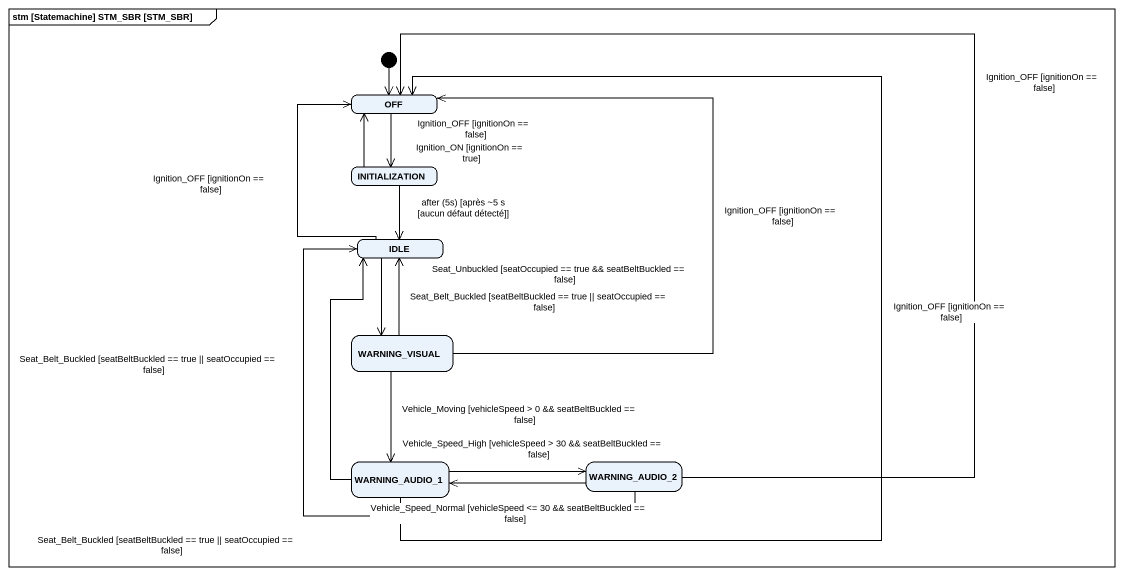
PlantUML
@startuml
mainframe stm [Statemachine] STM_SBR [STM_SBR]
hide empty description
state OFF
state INITIALIZATION
state IDLE
state WARNING_VISUAL
state WARNING_AUDIO_1
state WARNING_AUDIO_2
[*] --> OFF
OFF --> INITIALIZATION : Ignition_ON [ignitionOn == true]
INITIALIZATION -up-> OFF : Ignition_OFF [ignitionOn == false]
INITIALIZATION --> IDLE : after (5s) [après ~5 s [aucun défaut détecté]]
IDLE -up-> OFF : Ignition_OFF [ignitionOn == false]
IDLE --> WARNING_VISUAL : Seat_Unbuckled [seatOccupied == true && seatBeltBuckled == false]
WARNING_VISUAL -up-> OFF : Ignition_OFF [ignitionOn == false]
WARNING_VISUAL -up-> IDLE : Seat_Belt_Buckled [seatBeltBuckled == true || seatOccupied == false]
WARNING_VISUAL --> WARNING_AUDIO_1 : Vehicle_Moving [vehicleSpeed > 0 && seatBeltBuckled == false]
WARNING_AUDIO_1 -up-> OFF : Ignition_OFF [ignitionOn == false]
WARNING_AUDIO_1 -up-> IDLE : Seat_Belt_Buckled [seatBeltBuckled == true || seatOccupied == false]
WARNING_AUDIO_1 -right-> WARNING_AUDIO_2 : Vehicle_Speed_High [vehicleSpeed > 30 && seatBeltBuckled == false]
WARNING_AUDIO_2 -up-> OFF : Ignition_OFF [ignitionOn == false]
WARNING_AUDIO_2 -up-> IDLE : Seat_Belt_Buckled [seatBeltBuckled == true || seatOccupied == false]
WARNING_AUDIO_2 -left-> WARNING_AUDIO_1 : Vehicle_Speed_Normal [vehicleSpeed <= 30 && seatBeltBuckled == false]
@enduml
